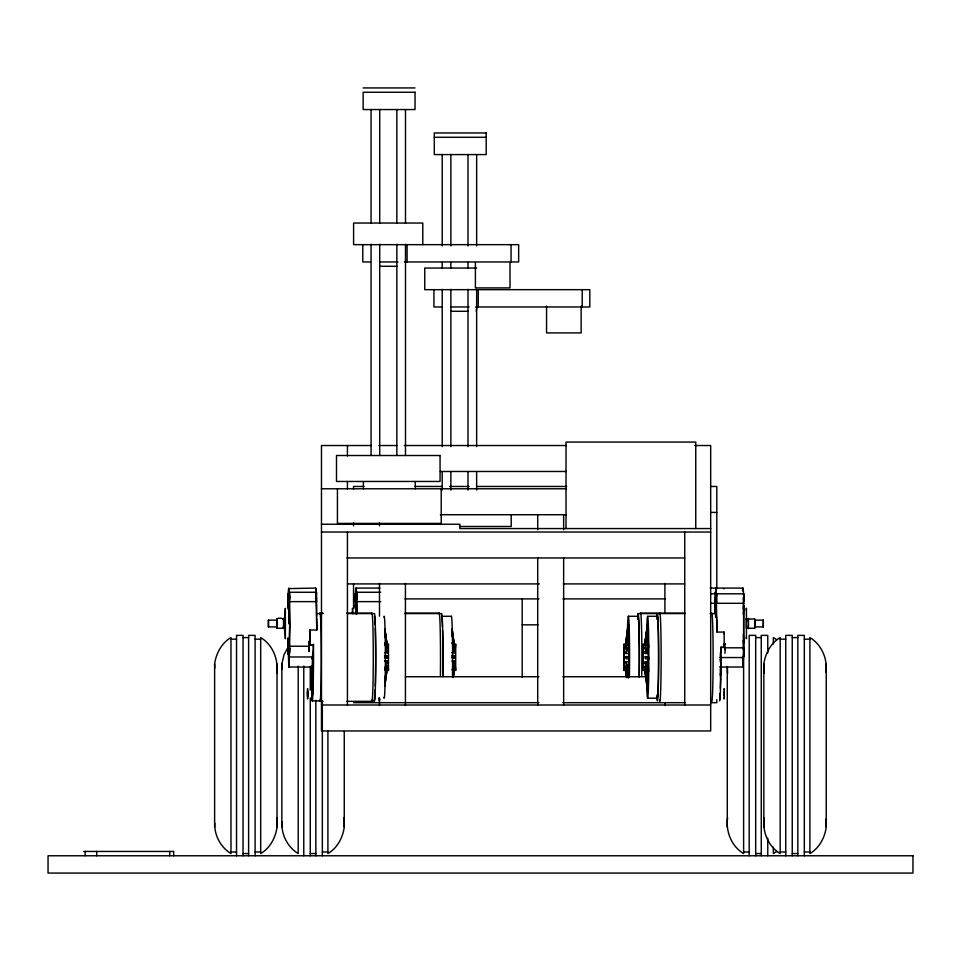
<?xml version="1.0" encoding="UTF-8"?>
<svg xmlns="http://www.w3.org/2000/svg" width="961" height="961" viewBox="0 0 961 961"><rect width="100%" height="100%" fill="white"/><g stroke="black" fill="none" stroke-linecap="round" stroke-linejoin="round"><path stroke-width="1.44" d="M316.794 618.464L316.794 630.008L309.73 630.008L309.947 644.939L313.43 644.675L309.947 644.939M625.935 656.627L625.935 658.645L629.335 659.246L628.746 656.627L625.935 656.627L629.347 657.216M628.302 677.517L628.302 670.394L628.362 677.577M628.35 624.061L628.338 634.044L628.41 624.121L625.575 644.086M648.002 656.627L645.203 656.627L645.191 658.645L648.603 659.246L647.966 650.933M647.558 690.358L647.558 680.376L647.606 690.43L644.819 670.454M647.558 677.517L647.57 670.394L647.63 677.577M647.606 624.061L647.606 634.044L647.678 624.121L644.843 644.086M719.993 693.361L719.861 699.019L719.741 697.854M724.318 693.361L724.174 699.019L724.065 697.854M725.159 648.098L724.942 653.312M748.451 624.218L748.463 623.004M312.073 694.983L311.929 688.689L311.82 689.854M356.687 597.478C356.879 589.549 356.651 605.262 356.843 597.322M289.669 648.831L288.841 667.03L312.181 667.03L312.625 654.777M720.618 653.312L720.834 647.414L724.282 647.414L724.089 632.074L717.038 632.074L716.041 588.084L714.996 613.322M724.089 633.719L724.089 632.074M743.694 652.447L742.913 667.03L719.573 667.03M307.52 693.614L307.604 688.689L307.58 699.019L307.748 693.001M307.676 694.106L307.592 696.437L307.52 694.935M309.01 646.669L308.949 648.975L308.865 647.498M308.853 646.176L308.937 643.834L308.998 645.348M724.246 694.286L724.113 695.86M725.074 649.672L725.074 649.023M748.463 624.35L748.319 628.242L754.853 628.242L754.853 618.836L748.259 619.112M313.01 651.498L312.866 655.474L312.781 654.861M384.52 660.976L387.331 660.976L385.061 669.949L384.844 667.114M454.565 660.976L452.295 669.949L454.565 660.976L451.754 660.976M629.263 669.913L629.239 671.763L625.887 663.57L625.911 661.721L628.722 661.721L629.263 669.913L625.911 661.721M648.531 669.913L648.507 671.763L645.155 663.57L645.179 661.721L647.99 661.721L648.531 669.913L645.179 661.721M715.008 613.887L715.092 605.874M647.27 650.237L647.233 653.408M647.954 664.243L648.002 658.645L648.603 659.246M284.912 618.103L285.333 608.265L285.357 638.777L284.912 627.917M628.05 677.253L628.146 670.249M628.554 639.197L628.53 645.552M628.614 634.993L628.722 626.584L625.731 645.624L628.734 626.644M628.122 676.688L628.218 669.685M628.542 645.624L628.782 627.413M628.698 663.45L628.722 661.865M647.246 652.615L647.258 651.029M647.258 681.457L647.233 687.896L647.33 680.893M647.306 677.253L647.402 670.249M647.822 639.197L647.798 645.552M647.882 634.993L647.99 626.584L644.987 645.624L648.002 626.644M647.378 676.688L647.474 669.685M647.798 645.624L648.05 627.413M647.966 663.45L647.978 661.865M720.426 653.18L720.318 656.711M307.52 692.953L307.604 691.271L307.664 692.773M311.592 689.061L311.82 666.49L311.208 679.031A38.92 1.165 -90 0 0 311.532 689.734M311.712 689.361L312.001 671.198L312.409 695.368A39.017 1.165 90 0 0 312.697 692.1M385.061 669.949L387.331 660.976M283.579 625.263L283.483 628.638L283.363 627.725M316.361 594.763L316.469 592.264L289.525 592.264L289.405 594.763A25.851 0.769 -90 0 0 288.925 588.588L315.725 588.084L316.794 630.008L316.674 625.443M716.666 596.024L716.774 593.778L743.766 593.85L743.694 651.102M748.451 625.647L748.319 628.674L748.247 627.881M287.868 606.715L288.036 593.778L288.144 596.024A25.827 0.769 -90 0 1 288.624 588.889L288.768 588.084M289.585 648.951L289.513 647.726L289.501 652.843L289.741 640.326A35.461 1.057 -90 0 0 289.705 604.877L289.525 592.264M355.089 606.715L355.258 593.778L355.378 596.024A25.827 0.769 -90 0 1 355.846 588.889L356.002 588.084L379.955 588.084M627.641 633.792L627.689 632.41M646.909 633.792L646.957 632.41M647.99 669.048L648.267 682.07L645.047 667.535L645.095 666.141L647.906 666.141M715.092 605.562L715.32 596.709M288.096 607.064L288.132 605.43L288.264 609.418M355.318 607.064L355.366 605.43L355.486 609.418M276.816 620.698C275.411 616.95 283.663 617.911 283.531 619.713M288.288 638.705L288.168 642.993L288.072 638.476M288.456 638.825L288.732 652.399L289.669 625.863L288.877 594.643L288.744 623.689M356.387 614.019L356.663 604.061L356.843 613.983M352.243 613.058L352.555 608.265L352.927 613.875M629.335 659.246L628.746 658.645L628.638 666.141L625.827 666.141L628.038 677.709M628.698 647.57L629.047 633.767L625.803 647.462L625.851 648.939L628.662 648.939M647.966 644.723L648.182 637.876M647.966 647.57L648.315 633.767L645.071 647.462L645.107 648.939L647.918 648.939M743.321 608.926L743.321 597.346M743.333 614.74L743.622 605.43L743.598 642.993L743.358 634.452M214.627 827.133L214.627 664.003C216.057 653.468 221.595 643.017 230.976 637.563L230.976 853.572C220.694 847.386 214.159 835.085 214.759 823.109M276.708 673.397C278.726 659.726 272.768 644.723 260.683 637.563L260.683 853.572C270.053 848.119 275.591 837.68 277.032 827.133L277.032 664.003M298.198 666.105L298.198 853.572C287.519 847.146 280.96 834.184 282.041 821.763M743.622 638.789L743.622 853.572C731.537 846.413 725.579 831.421 727.597 817.751M763.839 827.133L763.839 664.003C765.268 653.468 770.806 643.017 780.188 637.563L780.188 853.572C768.103 846.413 762.145 831.421 764.163 817.751M825.967 672.051C827.733 658.79 821.487 644.471 809.895 637.563L809.895 853.572C819.265 848.119 824.802 837.68 826.244 827.133L826.244 664.003M455.406 648.11L455.682 643.93L455.706 670.55L455.418 666.934M374.922 697.854L374.85 698.971L374.73 698.082M379.247 697.854L379.175 698.971L379.054 698.082M283.351 619.509L283.471 618.367L283.567 620.578M276.852 625.935L276.912 628.242L283.435 628.242L283.603 622.692M311.628 666.117L311.16 675.907L311.136 674.67A39.017 1.165 90 0 1 311.052 667.547M312.697 692.04L312.541 666.117L313.154 678.658A38.92 1.165 -90 0 1 312.83 689.469L312.83 689.421M715.38 595.195L715.621 590.859M312.361 670.994L311.941 698.971L311.832 698.082M357.048 613.322A35.461 1.057 -90 0 0 356.927 604.877L356.747 592.264L356.639 594.763A25.851 0.769 -90 0 0 356.147 588.588L356.002 588.084M628.098 638.092L628.506 645.095M647.378 639.521L647.774 645.095M724.906 644.363L724.99 643.426L725.074 648.351M724.113 691.74L724.234 692.953M724.077 689.626L724.15 688.689L724.246 693.614M746.325 619.316L746.397 618.367L746.349 628.254M748.211 619.316L748.295 618.367L748.451 622.98M627.965 626.596L628.026 625.875L628.062 635.221M647.33 635.221L647.294 625.875L647.39 634.5M647.99 687.884L647.93 688.605L644.975 669.204L647.99 687.884L647.798 670.646M743.309 649.66L743.333 640.242M746.192 610.079L746.421 608.265L746.457 638.717L746.229 637.443M384.856 645.444L385.037 642.717L387.331 652.759L384.52 652.759M388.256 645.912L388.46 643.93L388.484 670.55L388.196 666.934M387.091 669.685L387.151 668.856L384.917 685.097M454.313 669.685L454.373 668.856L453.184 677.253M754.853 626.812L754.865 620.241M628.182 645.203L628.23 644.591M628.698 650.933L628.722 653.504L625.923 653.504L625.899 651.618L629.263 644.531L628.746 657.636M647.45 645.203L647.45 640.242M648.555 646.417L647.99 653.504L645.179 653.504L645.155 651.618L648.531 644.531L648.555 646.417L645.179 653.504M743.658 653.985L743.622 649.107L743.61 656.856L743.49 654.141M313.298 651.354L313.394 644.266M276.948 628.218L276.936 618.812M720.834 647.414L724.318 647.197M384.808 686.082L386.995 670.394M453.172 677.577L453.964 671.871M453.232 677.517L454.229 670.394M625.431 644.555L628.026 625.875M644.687 644.555L647.294 625.875M644.831 643.834L647.233 626.596M743.73 593.778L743.61 596.024A25.827 0.769 -90 0 0 743.141 588.889L742.985 588.084L710.251 588.084M384.989 681.421L385.397 677.829M385.914 675.667L386.55 670.646M453.087 674.958L453.784 670.646M453.136 675.667L453.832 671.367M625.767 644.038L626.968 636.771M625.971 643.978L627.161 636.699M645.035 644.038L646.236 636.771M645.708 641.059L646.188 638.152M384.893 679.235L387.259 665.541L384.844 680.712M452.595 676.496L454.493 665.541L452.787 676.604M715.705 589.754L716.041 588.084M268.443 620.121L268.443 626.92L276.924 626.92L277.032 623.509L276.924 620.121L268.443 620.121L268.443 626.92M281.849 827.133L281.849 664.003L283.963 654.861L288.372 646.561M344.254 731.501L344.254 827.133C342.825 837.68 337.287 848.119 327.905 853.572L327.905 730.853M754.829 620.121L763.31 620.121L763.31 626.92L754.829 626.92M763.31 626.92L763.31 620.121M625.851 648.939L629.047 633.767M645.107 648.939L648.351 635.245M723.573 588.588L723.873 588.889M742.985 588.084L742.841 588.588A25.851 0.769 -90 0 0 742.529 590.859M625.923 653.504L629.287 646.417M285.321 618.416L285.369 628.638L285.261 627.725M454.205 644.026L452.187 629.767M776.752 851.446L773.329 853.572L773.329 847.194M363.15 87.931L415.044 87.931M434.3 137.279L486.194 137.279M370.393 261.957L362.79 261.957L362.79 244.659M379.523 261.957L397.962 261.957M404.401 261.957L518.652 261.957L518.652 244.659L353.6 244.659L353.6 223.036L422.792 223.036L422.792 244.659M379.739 266.281L397.037 266.281M476.644 268.047L424.75 268.047L424.75 289.669L589.802 289.669L589.802 306.967L475.551 306.967M441.543 306.967L433.94 306.967L433.94 289.669M450.673 306.967L469.112 306.967M450.889 311.292L468.187 311.292M476.248 311.292L476.836 306.823M371.414 445.532L321.479 445.532L321.479 730.949L710.684 730.949L710.684 445.532L694.827 445.532M378.91 445.532L396.893 445.532M404.389 445.532L566.305 445.532M440.378 471.479L566.305 471.479M364.051 486.458L353.54 486.458L353.54 489.341M415.092 486.458L442.108 486.458M449.616 486.458L469.124 486.458M476.632 486.458L566.69 486.458M710.792 486.458L716.798 486.458L716.798 588.817M321.479 488.777L566.305 488.777M710.792 512.405L716.798 512.405M440.378 514.724L566.305 514.724M321.479 524.238L459.863 524.238L459.863 528.562L710.684 528.562M459.995 526.484L511.216 526.484L511.216 514.952M321.479 532.022L710.684 532.022M346.933 557.969L684.737 557.969M347.426 583.916L539.313 583.916M563.302 583.916L684.737 583.916M356.747 592.264L380.7 592.264M710.984 593.778L715.477 593.778M404.941 598.895L538.917 598.895M562.918 598.895L665.408 598.895M289.621 601.634L316.577 601.634L316.469 592.264M356.855 601.634L380.808 601.634M711.08 603.304L715.573 603.304M743.814 603.304L716.87 603.304L716.774 593.778M319.929 613.154L322.992 613.154M346.657 613.154L371.991 613.154M404.977 613.154L439.213 613.154M640.506 613.154L685.097 613.154M317.202 613.586L323.076 613.586M347.99 613.586L374.382 613.586A43.677 1.309 -90 0 1 375.715 661.636A43.677 1.309 -90 0 1 374.117 699.752M404.953 613.586L441.604 613.586A43.677 1.309 -90 0 1 442.817 676.676M638.116 613.586L685.229 613.586M710.155 613.586L716.017 613.586M441.652 616.289L451.37 616.289M628.35 616.289L638.08 616.289M647.618 616.289L657.336 616.289M522.195 624.842L538.052 624.842M243.037 637.587L248.611 637.587M755.694 637.587L761.268 637.587M792.248 637.587L797.822 637.587M230.976 639.173L236.538 639.173M255.109 639.173L260.683 639.173M780.188 639.173L785.75 639.173M804.321 639.173L809.895 639.173M289.609 646.236L308.577 646.236M724.75 647.81L743.718 647.81M645.155 651.618L647.966 651.618L647.99 653.36M451.742 652.759L454.553 652.759L452.271 642.717L454.553 652.759M384.544 655.834L387.355 655.834L387.355 657.853L384.544 657.853M451.766 655.834L454.577 655.834L454.577 657.853L451.766 657.853M289.129 656.976L312.469 656.976L312.181 658.97L311.881 657.552M719.873 657.552L743.213 657.552M645.155 663.57L647.954 663.57M405.434 676.736L538.917 676.736M562.918 676.736L646.909 676.736M647.606 698.191L657.336 698.191M312.217 700.893L321.106 700.893M371.499 700.893L374.454 700.893M319.929 701.326L322.992 701.326M346.657 701.326L371.991 701.326M353.54 702.683L538.917 702.683M562.918 702.683L685.085 702.683M711.032 702.683L716.798 702.683L716.798 699.68M321.479 705.002L710.684 705.002M83.703 851.446L173.701 851.446L173.701 855.77M230.976 851.975L236.538 851.975M255.109 851.975L260.683 851.975M322.343 851.975L327.905 851.975M743.622 851.975L749.196 851.975M780.188 851.975L785.75 851.975M804.321 851.975L809.895 851.975M243.037 853.548L248.611 853.548M310.271 853.548L315.845 853.548M755.694 853.548L761.268 853.548M792.248 853.548L797.822 853.548M645.203 656.627L648.603 657.216M454.577 655.834L452.367 655.234L452.367 657.264L454.577 657.853M387.355 655.834L385.133 655.234L385.145 657.264L387.355 657.853M748.295 618.812L748.439 621.779M776.752 639.702L773.329 637.563L773.329 643.942M720.029 659.306L720.702 663.114A39.017 1.165 -90 0 1 720.63 674.67L720.606 675.907L720.269 668.916M625.491 670.394L626.56 677.577M288.841 667.03L288.156 649.168L288.144 654.297L288.072 653.06M387.331 652.759L385.037 642.717M645.095 666.141L648.315 680.688M625.827 666.141L628.086 676.328M315.725 588.084L316.049 589.754M742.913 667.03L742.637 656.976M288.853 608.361L288.708 594.907L288.432 608.926M645.72 673.865L646.2 676.604M626.656 673.757L627.125 676.496M626.464 673.865L626.932 676.604M452.163 633.587L452.643 636.386M453.111 639.197L453.808 643.402M452.114 634.416L452.583 637.215M453.051 640.026L453.52 642.825M384.941 633.587L385.409 636.386M385.878 639.197L386.586 643.402M384.893 634.416L385.361 637.215M385.829 640.026L386.298 642.825M452.03 632.41L454.469 648.339L452.078 633.792M384.808 632.41L387.247 648.339L384.844 633.792M626.872 676.388L625.707 669.204L626.812 677.109M384.953 629.767L386.971 644.026L384.893 629.827M644.663 669.685L647.233 687.896M625.407 669.685L626.536 677.253M452.09 628.746L454.349 645.275L454.289 644.555M384.868 628.746L387.127 645.275L387.067 644.555M715.188 601.634L715.284 592.264L715.404 594.763M316.145 590.859L316.373 595.195M720.282 673.493L720.546 679.067M825.967 819.084L826.244 827.133M763.839 664.003L764.163 673.397M727.369 666.694L727.597 673.397M343.93 817.751L344.254 827.133M281.849 664.003L282.041 669.373M276.708 817.751L277.032 827.133M214.627 664.003L214.759 668.027M355.666 608.926L356.099 594.643L356.387 613.875M647.246 642.585L647.318 645.492M647.942 670.442L648.267 682.07M628.722 669.048L628.878 677.709M628.086 667.018L628.038 665.541L628.062 666.369M316.433 596.709L316.662 605.562M309.73 630.008L309.971 644.675M717.038 632.074L716.93 627.293A43.677 1.309 -90 0 0 715.464 617.118M647.306 665.541L647.233 661.12L647.258 662.73M283.567 620.253L283.579 621.635M287.844 637.948L287.988 653.18M647.726 669.925L647.81 677.109M647.858 681.421L647.93 688.605M628.71 651.738L628.722 653.36M628.458 669.925L628.542 677.109M316.662 605.874L316.782 616.554M283.591 621.395L283.591 622.824M724.282 647.414L724.126 643.281M289.621 597.322C289.429 589.742 289.657 605.046 289.465 597.478M356.087 611.124L356.087 613.887M309.082 645.564L308.913 651.582L308.949 641.251L308.781 647.282M307.436 693.361L307.436 694.719M804.321 855.77L804.321 635.377L797.822 635.377L797.822 855.77M792.248 855.77L792.248 635.377L785.75 635.377L785.75 855.77M767.767 653.06L767.767 635.377L761.268 635.377L761.268 855.77M767.767 838.088L767.767 855.77M755.694 855.77L755.694 635.377L749.196 635.377L749.196 855.77M727.273 666.79L727.273 827.133M695.752 528.562L695.752 442.072L566.017 442.072L566.017 528.562M684.737 532.022L684.737 705.002M664.904 583.387L664.904 613.202M664.904 702.683L664.904 705.566M582.21 289.669L582.21 306.967M581.153 306.079L581.153 332.914L546.557 332.914L546.557 306.079M563.651 514.724L563.651 529.715M563.651 557.969L563.651 705.002M537.704 514.724L537.704 529.715M537.704 557.969L537.704 705.002M522.195 598.895L522.195 677.229M511.06 244.659L511.06 261.957M510.003 262.545L510.003 287.904L475.407 287.904L475.407 262.545M478.242 289.669L478.242 306.967M476.644 154.577L476.644 245.932M476.644 289.369L476.644 446.613M476.644 472.079L476.644 490.05M467.995 154.577L468.007 245.932M468.007 262.401L467.995 268.395M468.007 289.369L467.995 446.613M468.007 472.079L467.995 490.05M450.865 154.577L450.865 245.932M450.865 262.401L450.865 268.395M450.865 289.369L450.865 446.613M450.865 472.079L450.865 490.05M442.216 154.577L442.216 245.932M442.216 262.401L442.216 268.395M442.216 289.369L442.216 446.613M442.216 472.079L442.216 490.05M441.219 488.813L441.219 523.409L337.431 523.409L337.431 488.813M415.272 481.605L415.272 488.813M407.092 244.659L407.092 261.957M405.494 109.554L405.494 223.384M405.494 244.346L405.494 455.514M405.434 583.387L405.434 705.566M396.857 109.554L396.845 223.384M396.857 244.346L396.845 455.514M379.715 109.554L379.715 223.384M379.715 244.346L379.715 455.514M379.487 522.844L379.487 525.883M379.487 583.387L379.487 616.193M379.487 698.203L379.487 705.566M371.066 109.554L371.066 223.384M371.066 244.346L371.066 455.514M363.39 481.605L363.39 488.813M353.54 522.844L353.54 525.883M353.54 583.976L353.54 608.289M347.426 445.532L347.426 456.031M347.426 481.533L347.426 489.029M347.426 532.022L347.426 705.002M322.343 700.809L322.343 855.77M315.845 700.257L315.845 855.77M310.271 666.357L310.271 690.094M310.271 697.854L310.271 855.77M303.772 666.105L303.772 855.77M255.109 855.77L255.109 635.377L248.611 635.377L248.611 855.77M243.037 855.77L243.037 635.377L236.538 635.377L236.538 855.77M169.725 851.446L169.725 855.77M96.701 851.446L96.701 855.77M85.157 851.446L85.157 855.77M379.775 699.067A43.677 1.309 -90 0 1 379.102 699.752M438.961 613.719A44.11 1.321 90 0 1 440.222 630.392A44.11 1.321 90 0 1 440.378 675.439M441.567 616.373A40.951 1.225 90 0 1 442.456 626.44M442.565 630.224A40.951 1.225 90 0 1 442.745 675.343M451.214 616.638A40.951 1.225 90 0 1 452.367 633.371A40.951 1.225 90 0 1 452.475 675.343M637.78 614.728A43.677 1.309 -90 0 1 639.101 630.392A43.677 1.309 -90 0 1 639.233 677.373M640.326 613.719A44.11 1.321 -90 0 1 641.6 630.392A44.11 1.321 -90 0 1 641.744 675.439M637.611 619.401A40.951 1.225 90 0 1 638.969 629.263A40.951 1.225 90 0 1 639.173 675.367M627.377 632.29A40.951 1.225 90 0 1 628.999 622.476A40.951 1.225 90 0 1 629.443 675.367M311.28 689.037A43.677 1.309 90 0 1 310.908 667.054M313.43 644.675A43.677 1.309 90 0 1 311.881 699.752M371.739 613.719A44.11 1.321 90 0 1 373.264 658.681A44.11 1.321 90 0 1 371.643 700.197M319.761 613.719A44.11 1.321 90 0 1 321.298 658.681A44.11 1.321 90 0 1 319.677 700.197M374.346 616.373A40.951 1.225 -90 0 1 375.162 624.734M375.283 628.266A40.951 1.225 -90 0 1 375.283 686.19M375.162 689.722A40.951 1.225 -90 0 1 374.346 698.106M383.907 617.082A40.951 1.225 -90 0 1 385.373 657.216A40.951 1.225 -90 0 1 383.907 697.41M656.819 617.118A43.677 1.309 -90 0 1 658.645 657.588A43.677 1.309 -90 0 1 656.807 697.073M720.858 647.197A43.677 1.309 -90 0 1 719.549 700.893M659.594 613.719A44.11 1.321 90 0 1 661.132 658.681A44.11 1.321 90 0 1 659.51 700.197M711.572 613.719A44.11 1.321 90 0 1 713.11 655.798A44.11 1.321 90 0 1 711.657 701.134M720.546 679.091A39.017 1.165 -90 0 1 720.282 688.316M656.868 619.401A40.951 1.225 -90 0 1 658.561 657.252A40.951 1.225 -90 0 1 656.868 695.067M646.645 632.29A40.951 1.225 90 0 1 648.435 627.053A40.951 1.225 90 0 1 648.435 687.439A40.951 1.225 90 0 1 646.645 682.154M312.625 658.85L313.226 674.214A38.92 1.165 -90 0 0 313.334 662.081L313.31 653.528L313.31 658.669L312.625 658.85M628.338 638.32L628.386 644.086L628.398 638.38M647.594 639.75L647.654 644.086L647.654 639.81M720.63 657.937C720.738 667.655 720.882 650.537 720.63 657.937M287.952 598.319C288.024 608.745 288.204 590.39 287.952 598.319M355.174 598.319C355.258 608.745 355.438 590.39 355.174 598.319M623.641 653.408L624.013 670.55L624.037 643.93L623.641 653.408M642.909 653.408L643.281 670.55L643.305 643.93L642.909 653.408M743.658 598.162C743.718 609.034 743.934 590.366 743.658 598.162M312.289 695.091C312.097 702.167 312.157 686.827 312.289 695.091M415.044 92.256L363.15 92.256L363.15 109.554L415.044 109.554L415.044 92.256M486.194 132.954L434.3 132.954L434.3 154.577L486.194 154.577L486.194 132.954M440.066 455.514L336.494 455.514L336.494 481.461L440.066 481.461L440.066 455.514M912.95 855.77L48.05 855.77L48.05 873.068L912.95 873.068L912.95 855.77"/></g></svg>
